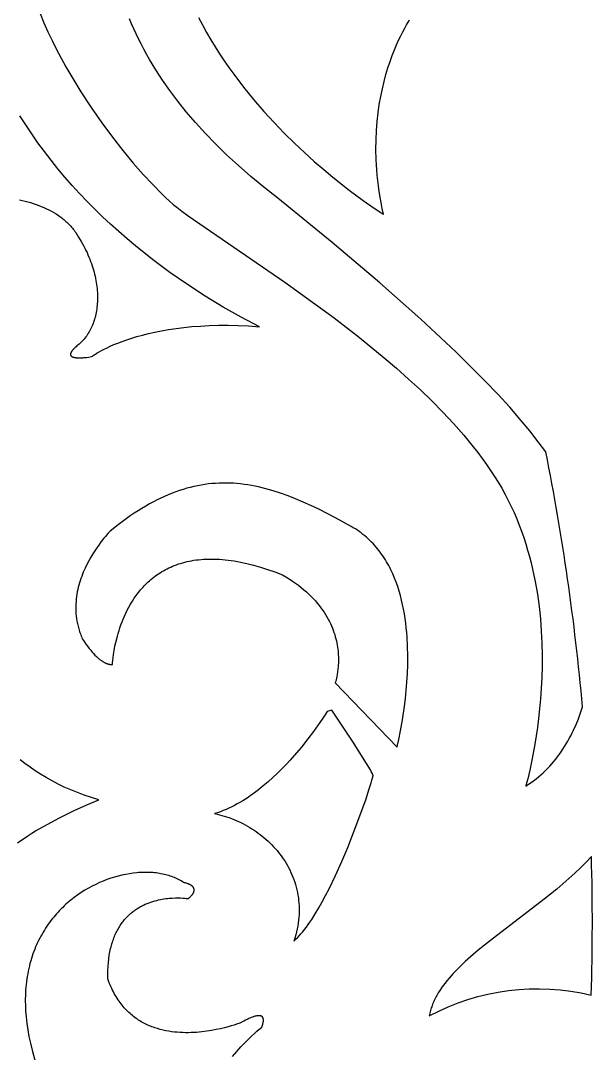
# Model space of a CAD drawing. Extents: x -3008 to 184, y 2842 to 4842.
# Drawn here: x -1219.8 to -1041.2, y 3799.7 to 4122.2 of the extents above; entities that cross this region are included whole.
import ezdxf

# ---------------------------------------------------------------- set-up
doc = ezdxf.new("R2010")
doc.units = 0
doc.layers.add('LAYER_1', color=7, linetype='CONTINUOUS')

msp = doc.modelspace()

# ---------------------------------------------------------------- linework, layer by layer
at = {"layer": 'LAYER_1'}
msp.add_lwpolyline([(-1213.73, 4124.39), (-1212.54, 4121.56), (-1211.27, 4118.75), (-1209.95, 4115.97), (-1208.57, 4113.22), (-1207.14, 4110.5), (-1205.66, 4107.81), (-1204.14, 4105.17), (-1200.99, 4100), (-1197.75, 4095.04), (-1194.45, 4090.3), (-1191.13, 4085.82), (-1187.84, 4081.62), (-1184.62, 4077.73), (-1181.51, 4074.18), (-1178.55, 4070.99), (-1175.79, 4068.2), (-1174.5, 4066.96), (-1173.27, 4065.83), (-1172.12, 4064.82), (-1171.03, 4063.92), (-1169.4, 4062.65), (-1167.5, 4061.24), (-1137.27, 4040.51), (-1121.86, 4029.35), (-1113.98, 4023.27), (-1106.18, 4016.9), (-1102.35, 4013.61), (-1098.58, 4010.27), (-1094.9, 4006.86), (-1091.33, 4003.41), (-1087.87, 3999.9), (-1084.55, 3996.34), (-1081.38, 3992.75), (-1078.39, 3989.11), (-1076.96, 3987.28), (-1075.58, 3985.44), (-1074.25, 3983.59), (-1072.97, 3981.73), (-1071.75, 3979.87), (-1070.59, 3978), (-1069.49, 3976.13), (-1068.45, 3974.25), (-1067.47, 3972.36), (-1066.54, 3970.45), (-1065.66, 3968.53), (-1064.83, 3966.6), (-1064.05, 3964.66), (-1063.32, 3962.72), (-1062.63, 3960.76), (-1061.99, 3958.8), (-1061.4, 3956.83), (-1060.84, 3954.86), (-1060.33, 3952.89), (-1059.86, 3950.92), (-1059.43, 3948.95), (-1059.04, 3946.98), (-1058.36, 3943.06), (-1057.82, 3939.17), (-1057.42, 3935.32), (-1057.13, 3931.51), (-1056.95, 3927.77), (-1056.87, 3924.1), (-1056.89, 3920.51), (-1056.98, 3917.02), (-1057.15, 3913.63), (-1057.38, 3910.36), (-1057.67, 3907.22), (-1058, 3904.22), (-1058.36, 3901.38), (-1059.16, 3896.18), (-1059.98, 3891.73), (-1060.74, 3888.11), (-1061.39, 3885.41), (-1061.95, 3883.29), (-1061.99, 3883.14), (-1061.15, 3883.68), (-1060.33, 3884.23), (-1059.53, 3884.81), (-1058.76, 3885.4), (-1058, 3886.01), (-1057.26, 3886.65), (-1056.54, 3887.3), (-1055.84, 3887.97), (-1055.16, 3888.65), (-1054.5, 3889.35), (-1053.86, 3890.07), (-1053.23, 3890.8), (-1052.63, 3891.55), (-1052.04, 3892.31), (-1051.47, 3893.09), (-1050.92, 3893.87), (-1050.38, 3894.68), (-1049.86, 3895.49), (-1049.36, 3896.31), (-1048.88, 3897.15), (-1048.41, 3898), (-1047.95, 3898.85), (-1047.52, 3899.72), (-1047.09, 3900.59), (-1046.29, 3902.37), (-1045.55, 3904.17), (-1044.87, 3905.99), (-1044.24, 3907.84, 0.026688), (-1055.73, 3987.5), (-1058.1, 3990.7), (-1060.75, 3994.08), (-1063.72, 3997.65), (-1067.01, 4001.43), (-1070.65, 4005.42), (-1074.66, 4009.64), (-1083.86, 4018.81), (-1094.79, 4029.01), (-1107.59, 4040.35), (-1122.43, 4052.91), (-1139.47, 4066.79), (-1143.79, 4070.18), (-1147.89, 4073.57), (-1151.77, 4076.95), (-1155.44, 4080.33), (-1158.89, 4083.7), (-1162.14, 4087.05), (-1165.19, 4090.39), (-1168.04, 4093.72), (-1170.71, 4097.04), (-1173.19, 4100.33), (-1175.49, 4103.61), (-1177.61, 4106.87), (-1179.57, 4110.1), (-1180.48, 4111.71), (-1181.36, 4113.31), (-1182.19, 4114.91), (-1182.99, 4116.5), (-1183.74, 4118.08), (-1184.46, 4119.66), (-1185.14, 4121.23), (-1185.79, 4122.79)], format="xyb", dxfattribs=at)
for points in [[(-1164.27, 4123.2), (-1163.03, 4120.84), (-1161.75, 4118.52), (-1160.42, 4116.24), (-1159.05, 4114), (-1157.64, 4111.8), (-1156.2, 4109.64), (-1154.73, 4107.52), (-1153.23, 4105.44), (-1150.17, 4101.42), (-1147.03, 4097.56), (-1143.84, 4093.87), (-1140.63, 4090.37), (-1137.43, 4087.05), (-1134.25, 4083.91), (-1131.12, 4080.97), (-1128.07, 4078.22), (-1125.12, 4075.67), (-1122.3, 4073.32), (-1117.13, 4069.24), (-1112.76, 4066.02), (-1109.4, 4063.68), (-1107.24, 4062.25), (-1106.67, 4061.89), (-1106.52, 4061.8), (-1106.48, 4061.77), (-1106.47, 4061.77), (-1106.47, 4061.77), (-1106.85, 4063.57), (-1107.2, 4065.35), (-1107.51, 4067.11), (-1107.78, 4068.85), (-1108.02, 4070.56), (-1108.23, 4072.26), (-1108.4, 4073.92), (-1108.54, 4075.57), (-1108.65, 4077.19), (-1108.73, 4078.79), (-1108.81, 4081.91), (-1108.77, 4084.93), (-1108.64, 4087.86), (-1108.42, 4090.68), (-1108.12, 4093.41), (-1107.75, 4096.02), (-1107.3, 4098.54), (-1106.8, 4100.94), (-1106.25, 4103.24), (-1105.66, 4105.42), (-1105.04, 4107.5), (-1104.39, 4109.46), (-1103.72, 4111.3), (-1103.04, 4113.03), (-1102.37, 4114.64), (-1101.7, 4116.13), (-1101.04, 4117.5), (-1100.41, 4118.75), (-1099.81, 4119.87), (-1099.25, 4120.87), (-1098.74, 4121.74), (-1098.29, 4122.48)], [(-1220.18, 4066.28), (-1219.3, 4066.07), (-1218.43, 4065.85), (-1217.56, 4065.62), (-1216.7, 4065.36), (-1215.84, 4065.09), (-1215, 4064.81), (-1214.16, 4064.5), (-1213.34, 4064.18), (-1212.52, 4063.83), (-1211.72, 4063.47), (-1210.94, 4063.08), (-1210.17, 4062.68), (-1209.41, 4062.25), (-1208.68, 4061.81), (-1207.96, 4061.34), (-1207.61, 4061.09), (-1207.27, 4060.84), (-1206.93, 4060.59), (-1206.6, 4060.33), (-1206.27, 4060.06), (-1205.95, 4059.79), (-1205.63, 4059.51), (-1205.32, 4059.23), (-1205.02, 4058.94), (-1204.72, 4058.64), (-1204.43, 4058.33), (-1204.15, 4058.02), (-1203.87, 4057.71), (-1203.6, 4057.38), (-1203.34, 4057.06), (-1203.08, 4056.72), (-1202.84, 4056.38), (-1202.6, 4056.03), (-1201.69, 4054.62), (-1200.86, 4053.21), (-1200.46, 4052.51), (-1200.09, 4051.81), (-1199.73, 4051.12), (-1199.39, 4050.43), (-1199.06, 4049.74), (-1198.76, 4049.05), (-1198.46, 4048.36), (-1198.19, 4047.68), (-1197.93, 4047), (-1197.68, 4046.33), (-1197.45, 4045.65), (-1197.24, 4044.99), (-1197.04, 4044.32), (-1196.86, 4043.66), (-1196.69, 4043.01), (-1196.54, 4042.35), (-1196.4, 4041.71), (-1196.27, 4041.07), (-1196.16, 4040.43), (-1196.07, 4039.8), (-1195.98, 4039.17), (-1195.91, 4038.55), (-1195.86, 4037.94), (-1195.82, 4037.33), (-1195.79, 4036.72), (-1195.77, 4036.13), (-1195.77, 4035.54), (-1195.78, 4034.95), (-1195.81, 4034.38), (-1195.84, 4033.81), (-1195.89, 4033.25), (-1195.95, 4032.69), (-1196.02, 4032.14), (-1196.1, 4031.6), (-1196.2, 4031.07), (-1196.31, 4030.55), (-1196.42, 4030.03), (-1196.55, 4029.52), (-1196.69, 4029.03), (-1196.84, 4028.54), (-1197.01, 4028.06), (-1197.18, 4027.58), (-1197.36, 4027.12), (-1197.55, 4026.67), (-1197.76, 4026.23), (-1197.97, 4025.79), (-1198.19, 4025.37), (-1198.42, 4024.96), (-1198.66, 4024.56), (-1198.91, 4024.17), (-1199.17, 4023.79), (-1199.44, 4023.42), (-1199.72, 4023.06), (-1200, 4022.71), (-1200.29, 4022.37), (-1200.6, 4022.05), (-1200.9, 4021.74), (-1201.22, 4021.44), (-1201.55, 4021.15), (-1201.88, 4020.88), (-1202.2, 4020.61), (-1202.5, 4020.36), (-1202.77, 4020.12), (-1203.01, 4019.89), (-1203.23, 4019.67), (-1203.34, 4019.56), (-1203.43, 4019.46), (-1203.52, 4019.36), (-1203.6, 4019.26), (-1203.68, 4019.17), (-1203.75, 4019.07), (-1203.82, 4018.98), (-1203.88, 4018.89), (-1203.94, 4018.81), (-1203.99, 4018.73), (-1204.02, 4018.68), (-1204.04, 4018.64), (-1204.06, 4018.6), (-1204.08, 4018.56), (-1204.1, 4018.53), (-1204.12, 4018.49), (-1204.13, 4018.45), (-1204.15, 4018.41), (-1204.16, 4018.38), (-1204.17, 4018.34), (-1204.18, 4018.31), (-1204.2, 4018.27), (-1204.2, 4018.24), (-1204.21, 4018.2), (-1204.22, 4018.17), (-1204.23, 4018.14), (-1204.23, 4018.1), (-1204.23, 4018.07), (-1204.24, 4018.04), (-1204.24, 4018.01), (-1204.24, 4017.98), (-1204.24, 4017.95), (-1204.24, 4017.92), (-1204.23, 4017.89), (-1204.23, 4017.87), (-1204.23, 4017.84), (-1204.22, 4017.81), (-1204.21, 4017.78), (-1204.21, 4017.76), (-1204.2, 4017.73), (-1204.19, 4017.71), (-1204.18, 4017.68), (-1204.17, 4017.66), (-1204.15, 4017.63), (-1204.14, 4017.61), (-1204.13, 4017.59), (-1204.11, 4017.57), (-1204.09, 4017.54), (-1204.08, 4017.52), (-1204.06, 4017.5), (-1204.04, 4017.48), (-1204.02, 4017.46), (-1204, 4017.44), (-1203.98, 4017.42), (-1203.96, 4017.4), (-1203.94, 4017.38), (-1203.91, 4017.36), (-1203.89, 4017.35), (-1203.86, 4017.33), (-1203.84, 4017.31), (-1203.81, 4017.3), (-1203.79, 4017.28), (-1203.76, 4017.26), (-1203.73, 4017.25), (-1203.7, 4017.23), (-1203.67, 4017.22), (-1203.64, 4017.2), (-1203.61, 4017.19), (-1203.54, 4017.16), (-1203.48, 4017.14), (-1203.41, 4017.11), (-1203.34, 4017.09), (-1203.26, 4017.07), (-1203.19, 4017.05), (-1203.11, 4017.03), (-1203.03, 4017.02), (-1202.95, 4017), (-1202.78, 4016.97), (-1202.6, 4016.95), (-1202.42, 4016.93), (-1202.23, 4016.92), (-1202.04, 4016.9), (-1201.84, 4016.9), (-1201.64, 4016.89), (-1201.24, 4016.9), (-1200.83, 4016.91), (-1200.42, 4016.93), (-1200.02, 4016.96), (-1199.26, 4017.04), (-1198.59, 4017.13), (-1197.7, 4017.27), (-1197.58, 4017.29), (-1197.53, 4017.32), (-1197.39, 4017.42), (-1197.16, 4017.59), (-1196.83, 4017.81), (-1196.4, 4018.08), (-1195.88, 4018.4), (-1195.26, 4018.75), (-1194.54, 4019.15), (-1193.72, 4019.58), (-1192.8, 4020.03), (-1191.78, 4020.5), (-1190.65, 4021), (-1189.43, 4021.5), (-1188.09, 4022.01), (-1186.66, 4022.52), (-1185.11, 4023.03), (-1183.46, 4023.53), (-1181.7, 4024.01), (-1179.83, 4024.48), (-1177.86, 4024.92), (-1175.77, 4025.34), (-1173.57, 4025.72), (-1171.25, 4026.07), (-1168.82, 4026.37), (-1166.28, 4026.62), (-1163.63, 4026.82), (-1160.85, 4026.96), (-1157.96, 4027.04), (-1154.95, 4027.05), (-1151.83, 4026.98), (-1148.58, 4026.84), (-1145.21, 4026.61), (-1150.86, 4029.56), (-1156.51, 4032.73), (-1162.14, 4036.12), (-1167.72, 4039.74), (-1173.23, 4043.57), (-1178.65, 4047.61), (-1183.96, 4051.85), (-1186.57, 4054.05), (-1189.15, 4056.3), (-1191.68, 4058.59), (-1194.18, 4060.93), (-1196.63, 4063.32), (-1199.04, 4065.75), (-1201.4, 4068.23), (-1203.7, 4070.76), (-1205.96, 4073.33), (-1208.16, 4075.94), (-1210.3, 4078.6), (-1212.37, 4081.3), (-1214.39, 4084.04), (-1216.33, 4086.82), (-1218.21, 4089.65), (-1220.02, 4092.51)], [(-1220.75, 3865.38), (-1219.72, 3866.14), (-1218.64, 3866.89), (-1217.52, 3867.64), (-1216.35, 3868.38), (-1215.15, 3869.11), (-1212.69, 3870.53), (-1210.19, 3871.9), (-1207.71, 3873.18), (-1203.03, 3875.47), (-1199.11, 3877.25), (-1195.42, 3878.83), (-1197.71, 3879.53), (-1199.92, 3880.28), (-1202.07, 3881.08), (-1204.14, 3881.93), (-1206.15, 3882.82), (-1208.1, 3883.76), (-1209.98, 3884.74), (-1211.79, 3885.76), (-1213.55, 3886.81), (-1215.24, 3887.91), (-1216.87, 3889.03), (-1218.44, 3890.19), (-1219.95, 3891.37)], [(-1153.64, 3798.64), (-1152.28, 3800.21), (-1150.99, 3801.64), (-1149.77, 3802.93), (-1148.65, 3804.06), (-1147.63, 3805.05), (-1146.73, 3805.89), (-1145.96, 3806.58), (-1144.88, 3807.51), (-1144.49, 3807.81), (-1144.37, 3808.14), (-1144.26, 3808.45), (-1144.17, 3808.74), (-1144.13, 3808.88), (-1144.09, 3809.01), (-1144.06, 3809.14), (-1144.03, 3809.27), (-1144.01, 3809.39), (-1143.99, 3809.51), (-1143.97, 3809.62), (-1143.96, 3809.73), (-1143.95, 3809.83), (-1143.94, 3809.94), (-1143.94, 3810.03), (-1143.94, 3810.08), (-1143.94, 3810.13), (-1143.95, 3810.17), (-1143.95, 3810.22), (-1143.95, 3810.26), (-1143.96, 3810.3), (-1143.96, 3810.34), (-1143.97, 3810.39), (-1143.97, 3810.43), (-1143.98, 3810.46), (-1143.99, 3810.5), (-1144, 3810.54), (-1144.01, 3810.58), (-1144.02, 3810.61), (-1144.03, 3810.65), (-1144.04, 3810.68), (-1144.06, 3810.71), (-1144.07, 3810.74), (-1144.09, 3810.78), (-1144.1, 3810.81), (-1144.12, 3810.84), (-1144.13, 3810.86), (-1144.15, 3810.89), (-1144.17, 3810.92), (-1144.19, 3810.95), (-1144.21, 3810.97), (-1144.23, 3811), (-1144.25, 3811.02), (-1144.27, 3811.04), (-1144.29, 3811.07), (-1144.31, 3811.09), (-1144.33, 3811.11), (-1144.36, 3811.13), (-1144.38, 3811.15), (-1144.41, 3811.17), (-1144.43, 3811.18), (-1144.46, 3811.2), (-1144.48, 3811.22), (-1144.51, 3811.23), (-1144.54, 3811.25), (-1144.57, 3811.26), (-1144.6, 3811.28), (-1144.63, 3811.29), (-1144.66, 3811.3), (-1144.69, 3811.32), (-1144.72, 3811.33), (-1144.75, 3811.34), (-1144.78, 3811.35), (-1144.81, 3811.36), (-1144.84, 3811.36), (-1144.88, 3811.37), (-1144.91, 3811.38), (-1144.95, 3811.39), (-1144.98, 3811.39), (-1145.02, 3811.4), (-1145.05, 3811.4), (-1145.12, 3811.41), (-1145.2, 3811.42), (-1145.27, 3811.42), (-1145.35, 3811.42), (-1145.43, 3811.42), (-1145.51, 3811.42), (-1145.59, 3811.42), (-1145.67, 3811.41), (-1145.75, 3811.4), (-1145.84, 3811.39), (-1145.92, 3811.38), (-1146.1, 3811.35), (-1146.28, 3811.31), (-1146.46, 3811.27), (-1146.64, 3811.22), (-1146.83, 3811.17), (-1147.02, 3811.11), (-1147.2, 3811.05), (-1147.39, 3810.98), (-1147.77, 3810.84), (-1148.15, 3810.69), (-1148.52, 3810.53), (-1148.87, 3810.36), (-1149.53, 3810.03), (-1150.11, 3809.73), (-1150.55, 3809.48), (-1150.84, 3809.31), (-1150.92, 3809.27), (-1150.94, 3809.25), (-1150.95, 3809.25), (-1150.95, 3809.25), (-1150.95, 3809.25), (-1151.31, 3809.11), (-1152.35, 3808.75), (-1153.1, 3808.5), (-1153.99, 3808.23), (-1155, 3807.94), (-1156.14, 3807.65), (-1157.38, 3807.35), (-1158.72, 3807.06), (-1160.15, 3806.8), (-1161.65, 3806.56), (-1163.23, 3806.37), (-1164.04, 3806.29), (-1164.86, 3806.22), (-1165.69, 3806.17), (-1166.54, 3806.13), (-1167.39, 3806.11), (-1168.25, 3806.11), (-1169.12, 3806.13), (-1170, 3806.17), (-1170.88, 3806.23), (-1171.76, 3806.31), (-1172.64, 3806.42), (-1173.53, 3806.55), (-1174.41, 3806.71), (-1175.29, 3806.9), (-1176.17, 3807.12), (-1177.04, 3807.37), (-1177.48, 3807.5), (-1177.91, 3807.65), (-1178.34, 3807.8), (-1178.77, 3807.96), (-1179.2, 3808.13), (-1179.62, 3808.3), (-1180.05, 3808.49), (-1180.47, 3808.68), (-1180.88, 3808.89), (-1181.3, 3809.1), (-1181.71, 3809.32), (-1182.12, 3809.55), (-1182.52, 3809.79), (-1182.93, 3810.04), (-1183.32, 3810.31), (-1183.72, 3810.58), (-1184.11, 3810.86), (-1184.49, 3811.15), (-1184.87, 3811.45), (-1185.25, 3811.77), (-1185.62, 3812.09), (-1185.99, 3812.42), (-1186.35, 3812.77), (-1186.71, 3813.13), (-1187.06, 3813.5), (-1187.41, 3813.88), (-1187.75, 3814.27), (-1188.09, 3814.67), (-1188.42, 3815.09), (-1188.74, 3815.52), (-1189.06, 3815.96), (-1189.37, 3816.41), (-1189.68, 3816.88), (-1189.97, 3817.36), (-1190.27, 3817.85), (-1190.55, 3818.35), (-1190.83, 3818.87), (-1191.1, 3819.4), (-1191.36, 3819.95), (-1191.61, 3820.51), (-1191.86, 3821.08), (-1192.1, 3821.66), (-1192.33, 3822.26), (-1192.55, 3822.88), (-1192.57, 3824.23), (-1192.55, 3825.54), (-1192.49, 3826.8), (-1192.39, 3828.01), (-1192.26, 3829.17), (-1192.1, 3830.29), (-1192.01, 3830.84), (-1191.91, 3831.37), (-1191.8, 3831.89), (-1191.68, 3832.4), (-1191.56, 3832.9), (-1191.43, 3833.39), (-1191.29, 3833.87), (-1191.15, 3834.34), (-1191, 3834.8), (-1190.84, 3835.25), (-1190.67, 3835.69), (-1190.5, 3836.12), (-1190.33, 3836.54), (-1190.14, 3836.95), (-1189.96, 3837.35), (-1189.76, 3837.74), (-1189.56, 3838.12), (-1189.36, 3838.49), (-1189.15, 3838.86), (-1188.93, 3839.21), (-1188.71, 3839.56), (-1188.49, 3839.89), (-1188.26, 3840.22), (-1188.03, 3840.54), (-1187.79, 3840.85), (-1187.55, 3841.15), (-1187.3, 3841.45), (-1187.05, 3841.74), (-1186.79, 3842.01), (-1186.54, 3842.28), (-1186.28, 3842.55), (-1186.01, 3842.8), (-1185.74, 3843.05), (-1185.47, 3843.29), (-1185.2, 3843.52), (-1184.93, 3843.75), (-1184.65, 3843.97), (-1184.37, 3844.18), (-1184.08, 3844.38), (-1183.8, 3844.58), (-1183.51, 3844.77), (-1183.22, 3844.96), (-1182.93, 3845.13), (-1182.64, 3845.31), (-1182.35, 3845.47), (-1182.05, 3845.63), (-1181.46, 3845.93), (-1180.87, 3846.21), (-1180.27, 3846.46), (-1179.67, 3846.7), (-1179.08, 3846.91), (-1178.48, 3847.1), (-1177.89, 3847.28), (-1177.3, 3847.43), (-1176.72, 3847.57), (-1176.15, 3847.69), (-1175.58, 3847.8), (-1175.02, 3847.89), (-1174.47, 3847.97), (-1173.94, 3848.03), (-1173.41, 3848.09), (-1172.9, 3848.13), (-1172.41, 3848.16), (-1171.47, 3848.2), (-1170.61, 3848.21), (-1169.82, 3848.19), (-1169.14, 3848.16), (-1168.55, 3848.11), (-1168.08, 3848.07), (-1167.74, 3848.03), (-1167.45, 3847.99), (-1167.45, 3847.99), (-1167.39, 3848.03), (-1167.24, 3848.14), (-1167.14, 3848.23), (-1167.03, 3848.33), (-1166.9, 3848.44), (-1166.76, 3848.57), (-1166.62, 3848.71), (-1166.48, 3848.86), (-1166.41, 3848.94), (-1166.34, 3849.03), (-1166.27, 3849.11), (-1166.2, 3849.2), (-1166.13, 3849.29), (-1166.07, 3849.38), (-1166, 3849.47), (-1165.94, 3849.57), (-1165.89, 3849.66), (-1165.86, 3849.71), (-1165.84, 3849.76), (-1165.81, 3849.81), (-1165.79, 3849.86), (-1165.76, 3849.91), (-1165.74, 3849.96), (-1165.72, 3850.01), (-1165.7, 3850.06), (-1165.69, 3850.11), (-1165.67, 3850.16), (-1165.65, 3850.22), (-1165.64, 3850.27), (-1165.63, 3850.32), (-1165.62, 3850.37), (-1165.61, 3850.42), (-1165.6, 3850.47), (-1165.59, 3850.53), (-1165.59, 3850.58), (-1165.59, 3850.63), (-1165.59, 3850.68), (-1165.59, 3850.71), (-1165.59, 3850.74), (-1165.59, 3850.76), (-1165.59, 3850.79), (-1165.59, 3850.82), (-1165.59, 3850.84), (-1165.6, 3850.87), (-1165.6, 3850.89), (-1165.61, 3850.92), (-1165.61, 3850.95), (-1165.62, 3850.97), (-1165.62, 3851), (-1165.63, 3851.03), (-1165.63, 3851.05), (-1165.64, 3851.08), (-1165.65, 3851.1), (-1165.66, 3851.13), (-1165.67, 3851.16), (-1165.68, 3851.18), (-1165.69, 3851.21), (-1165.7, 3851.23), (-1165.71, 3851.26), (-1165.72, 3851.29), (-1165.73, 3851.31), (-1165.75, 3851.34), (-1165.76, 3851.36), (-1165.78, 3851.39), (-1165.79, 3851.42), (-1165.81, 3851.44), (-1165.82, 3851.47), (-1165.84, 3851.49), (-1165.86, 3851.52), (-1165.87, 3851.54), (-1165.89, 3851.57), (-1165.91, 3851.59), (-1165.93, 3851.62), (-1165.98, 3851.67), (-1166.02, 3851.72), (-1166.07, 3851.77), (-1166.12, 3851.82), (-1166.17, 3851.87), (-1166.23, 3851.92), (-1166.29, 3851.96), (-1166.35, 3852.01), (-1166.42, 3852.06), (-1166.49, 3852.11), (-1166.56, 3852.15), (-1166.63, 3852.2), (-1166.71, 3852.25), (-1166.79, 3852.29), (-1166.88, 3852.34), (-1166.97, 3852.38), (-1167.06, 3852.43), (-1167.15, 3852.47), (-1167.25, 3852.51), (-1167.35, 3852.55), (-1167.57, 3852.64), (-1167.8, 3852.72), (-1168.05, 3852.79), (-1168.31, 3852.87), (-1168.59, 3852.94), (-1168.88, 3853.01), (-1169.26, 3853.26), (-1169.64, 3853.49), (-1170.04, 3853.72), (-1170.44, 3853.94), (-1170.85, 3854.15), (-1171.28, 3854.34), (-1171.71, 3854.53), (-1172.15, 3854.71), (-1172.6, 3854.87), (-1173.05, 3855.03), (-1173.52, 3855.18), (-1173.99, 3855.31), (-1174.47, 3855.44), (-1174.95, 3855.56), (-1175.45, 3855.66), (-1175.95, 3855.76), (-1176.45, 3855.85), (-1176.97, 3855.92), (-1177.48, 3855.99), (-1178.01, 3856.05), (-1178.54, 3856.09), (-1179.07, 3856.13), (-1179.61, 3856.15), (-1180.16, 3856.17), (-1180.7, 3856.17), (-1181.26, 3856.17), (-1181.82, 3856.15), (-1182.38, 3856.13), (-1182.94, 3856.09), (-1183.51, 3856.05), (-1184.65, 3855.92), (-1185.81, 3855.76), (-1186.97, 3855.56), (-1188.14, 3855.31), (-1189.31, 3855.02), (-1190.49, 3854.7), (-1191.66, 3854.33), (-1192.84, 3853.92), (-1194.01, 3853.46), (-1195.18, 3852.97), (-1196.34, 3852.43), (-1197.49, 3851.86), (-1198.63, 3851.24), (-1199.76, 3850.58), (-1200.87, 3849.88), (-1201.97, 3849.13), (-1203.05, 3848.35), (-1204.1, 3847.52), (-1204.62, 3847.09), (-1205.14, 3846.65), (-1205.65, 3846.2), (-1206.15, 3845.74), (-1206.64, 3845.26), (-1207.13, 3844.78), (-1207.61, 3844.29), (-1208.09, 3843.78), (-1208.55, 3843.27), (-1209.01, 3842.74), (-1209.46, 3842.21), (-1209.91, 3841.66), (-1210.34, 3841.11), (-1210.77, 3840.54), (-1211.18, 3839.96), (-1211.59, 3839.37), (-1211.99, 3838.77), (-1212.38, 3838.16), (-1212.76, 3837.54), (-1213.12, 3836.91), (-1213.48, 3836.27), (-1213.83, 3835.62), (-1214.17, 3834.95), (-1214.49, 3834.28), (-1214.8, 3833.59), (-1215.11, 3832.9), (-1215.4, 3832.19), (-1215.67, 3831.47), (-1215.94, 3830.75), (-1216.19, 3830.01), (-1216.43, 3829.26), (-1216.66, 3828.5), (-1216.88, 3827.73), (-1217.08, 3826.95), (-1217.26, 3826.15), (-1217.44, 3825.35), (-1217.59, 3824.54), (-1217.74, 3823.71), (-1217.87, 3822.88), (-1217.98, 3822.03), (-1218.08, 3821.17), (-1218.17, 3820.3), (-1218.23, 3819.42), (-1218.29, 3818.53), (-1218.32, 3817.63), (-1218.34, 3816.72), (-1218.34, 3815.8), (-1218.33, 3814.86), (-1218.3, 3813.92), (-1218.25, 3812.96), (-1218.1, 3811.02), (-1217.88, 3809.03), (-1217.58, 3807), (-1217.21, 3804.92), (-1216.76, 3802.8), (-1216.23, 3800.64), (-1215.03, 3796.35)]]:
    msp.add_lwpolyline(points, dxfattribs=at)
for points in [[(-1116.51, 3964.2), (-1121.67, 3967.03), (-1126.66, 3969.58), (-1129.11, 3970.75), (-1131.52, 3971.83), (-1133.9, 3972.84), (-1136.25, 3973.76), (-1138.58, 3974.6), (-1140.89, 3975.34), (-1142.04, 3975.68), (-1143.18, 3975.99), (-1144.32, 3976.28), (-1145.45, 3976.55), (-1146.58, 3976.79), (-1147.71, 3977), (-1148.84, 3977.19), (-1149.96, 3977.35), (-1151.09, 3977.49), (-1152.21, 3977.6), (-1153.33, 3977.69), (-1154.44, 3977.74), (-1155.56, 3977.77), (-1156.68, 3977.77), (-1157.8, 3977.74), (-1158.92, 3977.68), (-1160.04, 3977.6), (-1161.16, 3977.48), (-1162.28, 3977.33), (-1163.4, 3977.15), (-1164.53, 3976.95), (-1165.66, 3976.71), (-1166.79, 3976.43), (-1167.92, 3976.13), (-1169.06, 3975.8), (-1170.2, 3975.43), (-1171.35, 3975.03), (-1172.5, 3974.59), (-1173.66, 3974.12), (-1174.82, 3973.62), (-1175.99, 3973.08), (-1177.16, 3972.51), (-1178.34, 3971.9), (-1179.53, 3971.26), (-1180.72, 3970.58), (-1181.92, 3969.86), (-1183.13, 3969.11), (-1184.35, 3968.32), (-1185.57, 3967.49), (-1186.81, 3966.62), (-1189.3, 3964.77), (-1191.84, 3962.77), (-1192.02, 3962.58), (-1192.53, 3962.02), (-1193.31, 3961.13), (-1193.78, 3960.56), (-1194.29, 3959.92), (-1194.84, 3959.2), (-1195.42, 3958.41), (-1196.02, 3957.56), (-1196.64, 3956.64), (-1197.26, 3955.66), (-1197.89, 3954.61), (-1198.5, 3953.52), (-1199.1, 3952.36), (-1199.68, 3951.16), (-1199.95, 3950.54), (-1200.22, 3949.91), (-1200.48, 3949.27), (-1200.73, 3948.62), (-1200.96, 3947.96), (-1201.19, 3947.28), (-1201.4, 3946.6), (-1201.6, 3945.91), (-1201.78, 3945.21), (-1201.95, 3944.5), (-1202.09, 3943.78), (-1202.22, 3943.06), (-1202.34, 3942.32), (-1202.43, 3941.58), (-1202.5, 3940.83), (-1202.55, 3940.08), (-1202.58, 3939.32), (-1202.58, 3938.55), (-1202.56, 3937.78), (-1202.51, 3937.01), (-1202.44, 3936.23), (-1202.34, 3935.44), (-1202.21, 3934.65), (-1202.14, 3934.26), (-1202.06, 3933.86), (-1201.97, 3933.46), (-1201.87, 3933.06), (-1201.76, 3932.67), (-1201.65, 3932.27), (-1201.53, 3931.87), (-1201.4, 3931.46), (-1201.26, 3931.06), (-1201.11, 3930.66), (-1200.96, 3930.26), (-1200.8, 3929.86), (-1200.63, 3929.45), (-1200.45, 3929.05), (-1199.91, 3928.24), (-1199.39, 3927.48), (-1198.89, 3926.78), (-1198.4, 3926.14), (-1197.92, 3925.54), (-1197.45, 3924.99), (-1197, 3924.49), (-1196.57, 3924.03), (-1196.15, 3923.62), (-1195.74, 3923.25), (-1195.54, 3923.07), (-1195.35, 3922.91), (-1195.16, 3922.76), (-1194.97, 3922.61), (-1194.79, 3922.48), (-1194.61, 3922.35), (-1194.44, 3922.23), (-1194.27, 3922.12), (-1194.1, 3922.01), (-1193.94, 3921.91), (-1193.78, 3921.82), (-1193.63, 3921.74), (-1193.48, 3921.67), (-1193.34, 3921.59), (-1193.2, 3921.53), (-1193.06, 3921.47), (-1192.93, 3921.42), (-1192.8, 3921.37), (-1192.68, 3921.33), (-1192.56, 3921.29), (-1192.44, 3921.26), (-1192.33, 3921.23), (-1192.23, 3921.2), (-1192.13, 3921.18), (-1192.03, 3921.17), (-1191.94, 3921.15), (-1191.85, 3921.14), (-1191.77, 3921.13), (-1191.69, 3921.12), (-1191.62, 3921.12), (-1191.55, 3921.12), (-1191.49, 3921.12), (-1191.43, 3921.12), (-1191.38, 3921.12), (-1191.33, 3921.13), (-1191.28, 3921.13), (-1191.25, 3921.13), (-1191.21, 3921.14), (-1191.18, 3921.14), (-1191.16, 3921.15), (-1191.14, 3921.15), (-1191.13, 3921.16), (-1191.12, 3921.16), (-1191.12, 3921.16), (-1191.11, 3921.3), (-1191.08, 3921.69), (-1191.02, 3922.33), (-1190.93, 3923.18), (-1190.78, 3924.24), (-1190.59, 3925.46), (-1190.32, 3926.84), (-1189.99, 3928.35), (-1189.57, 3929.98), (-1189.33, 3930.83), (-1189.07, 3931.69), (-1188.78, 3932.58), (-1188.46, 3933.48), (-1188.12, 3934.39), (-1187.75, 3935.31), (-1187.35, 3936.23), (-1186.93, 3937.16), (-1186.47, 3938.1), (-1185.98, 3939.03), (-1185.46, 3939.95), (-1184.9, 3940.87), (-1184.31, 3941.78), (-1183.68, 3942.68), (-1183.35, 3943.12), (-1183.01, 3943.56), (-1182.66, 3944), (-1182.31, 3944.43), (-1181.94, 3944.85), (-1181.56, 3945.27), (-1181.18, 3945.69), (-1180.78, 3946.1), (-1180.37, 3946.5), (-1179.95, 3946.9), (-1179.52, 3947.28), (-1179.08, 3947.67), (-1178.63, 3948.04), (-1178.17, 3948.4), (-1177.7, 3948.76), (-1177.21, 3949.11), (-1176.72, 3949.45), (-1176.21, 3949.78), (-1175.69, 3950.1), (-1175.16, 3950.41), (-1174.62, 3950.71), (-1174.06, 3951), (-1173.5, 3951.28), (-1172.92, 3951.55), (-1172.32, 3951.8), (-1171.72, 3952.05), (-1171.1, 3952.28), (-1170.47, 3952.5), (-1169.83, 3952.7), (-1169.17, 3952.9), (-1168.5, 3953.07), (-1167.82, 3953.24), (-1167.12, 3953.39), (-1166.41, 3953.52), (-1165.68, 3953.65), (-1164.94, 3953.75), (-1164.19, 3953.84), (-1163.42, 3953.91), (-1162.64, 3953.97), (-1161.85, 3954.01), (-1161.04, 3954.04), (-1160.21, 3954.04), (-1159.37, 3954.03), (-1158.51, 3954), (-1157.64, 3953.96), (-1156.76, 3953.89), (-1155.86, 3953.81), (-1154.94, 3953.7), (-1154.01, 3953.58), (-1153.06, 3953.43), (-1152.09, 3953.27), (-1151.11, 3953.08), (-1149.1, 3952.65), (-1147.02, 3952.13), (-1144.88, 3951.52), (-1142.67, 3950.82), (-1140.39, 3950.03), (-1138.03, 3949.14), (-1136.95, 3948.49), (-1135.9, 3947.84), (-1134.9, 3947.18), (-1133.95, 3946.51), (-1133.03, 3945.84), (-1132.16, 3945.15), (-1131.32, 3944.47), (-1130.53, 3943.77), (-1129.77, 3943.08), (-1129.05, 3942.38), (-1128.37, 3941.67), (-1127.72, 3940.96), (-1127.11, 3940.25), (-1126.53, 3939.54), (-1125.98, 3938.83), (-1125.47, 3938.12), (-1124.99, 3937.41), (-1124.53, 3936.69), (-1124.11, 3935.98), (-1123.72, 3935.28), (-1123.35, 3934.57), (-1123.01, 3933.87), (-1122.7, 3933.17), (-1122.41, 3932.48), (-1122.15, 3931.79), (-1121.91, 3931.11), (-1121.69, 3930.43), (-1121.49, 3929.76), (-1121.32, 3929.1), (-1121.16, 3928.45), (-1121.03, 3927.8), (-1120.91, 3927.17), (-1120.81, 3926.54), (-1120.72, 3925.93), (-1120.65, 3925.32), (-1120.6, 3924.73), (-1120.56, 3924.15), (-1120.53, 3923.59), (-1120.52, 3923.03), (-1120.51, 3922.49), (-1120.52, 3921.97), (-1120.54, 3921.46), (-1120.56, 3920.97), (-1120.59, 3920.49), (-1120.68, 3919.6), (-1120.78, 3918.77), (-1120.9, 3918.03), (-1121.03, 3917.36), (-1121.15, 3916.79), (-1121.27, 3916.31), (-1121.38, 3915.93), (-1121.46, 3915.65), (-1121.53, 3915.43), (-1121.54, 3915.42), (-1102.17, 3895.33), (-1102.02, 3895.93), (-1101.64, 3897.65), (-1101.09, 3900.34), (-1100.47, 3903.87), (-1099.86, 3908.13), (-1099.58, 3910.48), (-1099.33, 3912.96), (-1099.12, 3915.56), (-1098.97, 3918.25), (-1098.87, 3921.02), (-1098.85, 3923.85), (-1098.91, 3926.73), (-1099.06, 3929.64), (-1099.17, 3931.1), (-1099.31, 3932.56), (-1099.48, 3934.02), (-1099.68, 3935.48), (-1099.91, 3936.93), (-1100.17, 3938.37), (-1100.46, 3939.81), (-1100.79, 3941.23), (-1101.15, 3942.65), (-1101.55, 3944.04), (-1101.99, 3945.42), (-1102.47, 3946.78), (-1102.99, 3948.12), (-1103.55, 3949.43), (-1103.84, 3950.08), (-1104.15, 3950.72), (-1104.47, 3951.36), (-1104.8, 3951.98), (-1105.14, 3952.6), (-1105.49, 3953.22), (-1105.86, 3953.82), (-1106.24, 3954.42), (-1106.62, 3955), (-1107.03, 3955.58), (-1107.44, 3956.15), (-1107.86, 3956.71), (-1108.3, 3957.26), (-1108.75, 3957.8), (-1109.22, 3958.33), (-1109.7, 3958.85), (-1110.19, 3959.36), (-1110.69, 3959.86), (-1111.21, 3960.35), (-1111.74, 3960.83), (-1112.29, 3961.29), (-1112.85, 3961.74), (-1113.42, 3962.19), (-1114.01, 3962.61), (-1114.61, 3963.03), (-1115.23, 3963.43), (-1115.87, 3963.82)], [(-1134.45, 3834.72), (-1134.17, 3834.97), (-1133.89, 3835.23), (-1133.61, 3835.5), (-1133.34, 3835.78), (-1132.78, 3836.37), (-1132.22, 3836.99), (-1131.66, 3837.66), (-1131.1, 3838.36), (-1130.54, 3839.1), (-1129.99, 3839.86), (-1129.43, 3840.66), (-1128.87, 3841.49), (-1127.77, 3843.22), (-1126.67, 3845.06), (-1125.59, 3846.97), (-1124.52, 3848.96), (-1123.46, 3851.02), (-1121.42, 3855.25), (-1119.47, 3859.58), (-1117.63, 3863.9), (-1114.41, 3872.14), (-1111.9, 3879.15), (-1110.97, 3881.96), (-1110.28, 3884.16), (-1110.03, 3885.01), (-1109.85, 3885.66), (-1109.78, 3885.92), (-1109.74, 3886.12), (-1109.72, 3886.2), (-1109.71, 3886.27), (-1109.7, 3886.3), (-1109.7, 3886.33), (-1109.7, 3886.35), (-1109.7, 3886.37), (-1109.7, 3886.38), (-1109.7, 3886.4), (-1109.7, 3886.42), (-1109.71, 3886.45), (-1109.71, 3886.47), (-1109.72, 3886.5), (-1109.73, 3886.52), (-1109.74, 3886.55), (-1109.75, 3886.58), (-1109.76, 3886.61), (-1109.78, 3886.68), (-1109.81, 3886.75), (-1109.84, 3886.83), (-1109.92, 3887.01), (-1110.02, 3887.2), (-1110.25, 3887.66), (-1110.55, 3888.19), (-1111.72, 3890.17), (-1116.15, 3897.13), (-1122.61, 3906.81), (-1124.05, 3906.45), (-1124.76, 3905.32), (-1125.63, 3904), (-1126.81, 3902.27), (-1128.3, 3900.2), (-1130.06, 3897.87), (-1132.09, 3895.32), (-1134.36, 3892.64), (-1135.58, 3891.27), (-1136.86, 3889.9), (-1138.18, 3888.52), (-1139.56, 3887.15), (-1140.99, 3885.8), (-1142.46, 3884.48), (-1143.98, 3883.19), (-1145.53, 3881.94), (-1147.13, 3880.74), (-1147.94, 3880.17), (-1148.76, 3879.61), (-1149.59, 3879.06), (-1150.43, 3878.54), (-1151.27, 3878.03), (-1152.13, 3877.55), (-1152.99, 3877.09), (-1153.85, 3876.64), (-1154.73, 3876.23), (-1155.61, 3875.83), (-1156.5, 3875.47), (-1157.39, 3875.13), (-1158.29, 3874.81), (-1159.2, 3874.53), (-1158.44, 3874.37), (-1157.69, 3874.19), (-1156.93, 3873.99), (-1156.18, 3873.78), (-1155.44, 3873.54), (-1154.69, 3873.29), (-1153.95, 3873.02), (-1153.22, 3872.73), (-1152.49, 3872.43), (-1151.77, 3872.1), (-1151.05, 3871.76), (-1150.34, 3871.41), (-1149.63, 3871.04), (-1148.93, 3870.65), (-1148.24, 3870.24), (-1147.56, 3869.82), (-1146.89, 3869.39), (-1146.23, 3868.93), (-1145.57, 3868.47), (-1144.93, 3867.98), (-1144.3, 3867.49), (-1143.68, 3866.97), (-1143.07, 3866.45), (-1142.48, 3865.9), (-1141.89, 3865.35), (-1141.32, 3864.78), (-1140.77, 3864.2), (-1140.23, 3863.6), (-1139.7, 3862.99), (-1139.19, 3862.37), (-1138.69, 3861.73), (-1138.21, 3861.08), (-1137.75, 3860.42), (-1137.31, 3859.74), (-1136.88, 3859.06), (-1136.47, 3858.36), (-1136.08, 3857.65), (-1135.71, 3856.93), (-1135.36, 3856.19), (-1135.03, 3855.45), (-1134.72, 3854.69), (-1134.43, 3853.92), (-1134.16, 3853.15), (-1133.92, 3852.36), (-1133.69, 3851.56), (-1133.5, 3850.75), (-1133.32, 3849.94), (-1133.17, 3849.11), (-1133.04, 3848.27), (-1132.94, 3847.43), (-1132.87, 3846.57), (-1132.82, 3845.71), (-1132.8, 3844.83), (-1132.8, 3843.95), (-1132.83, 3843.06), (-1132.89, 3842.16), (-1132.98, 3841.26), (-1133.1, 3840.35), (-1133.25, 3839.43), (-1133.43, 3838.5), (-1133.63, 3837.56), (-1133.87, 3836.62), (-1134.14, 3835.67)]]:
    msp.add_lwpolyline(points, close=True, dxfattribs=at)
msp.add_lwpolyline([(-1041.48, 3861.17), (-1043.14, 3859.39), (-1044.86, 3857.64), (-1046.65, 3855.93), (-1048.49, 3854.25), (-1050.38, 3852.59), (-1052.3, 3850.96), (-1056.24, 3847.76), (-1072.11, 3835.65), (-1075.81, 3832.71), (-1077.58, 3831.24), (-1079.28, 3829.77), (-1080.92, 3828.3), (-1082.47, 3826.82), (-1083.94, 3825.34), (-1084.65, 3824.6), (-1085.32, 3823.85), (-1085.97, 3823.1), (-1086.6, 3822.35), (-1087.2, 3821.6), (-1087.77, 3820.84), (-1088.31, 3820.08), (-1088.83, 3819.31), (-1089.31, 3818.54), (-1089.76, 3817.77), (-1089.97, 3817.38), (-1090.18, 3816.99), (-1090.37, 3816.6), (-1090.56, 3816.21), (-1090.74, 3815.82), (-1090.91, 3815.42), (-1091.08, 3815.03), (-1091.23, 3814.63), (-1091.37, 3814.23), (-1091.51, 3813.83), (-1091.64, 3813.43), (-1091.75, 3813.03), (-1091.86, 3812.62), (-1091.96, 3812.22), (-1092.04, 3811.81), (-1092.12, 3811.4, -0.183067), (-1041.52, 3817.81, 0.014372)], format="xyb", close=True, dxfattribs=at)

doc.saveas('drawing.dxf')
